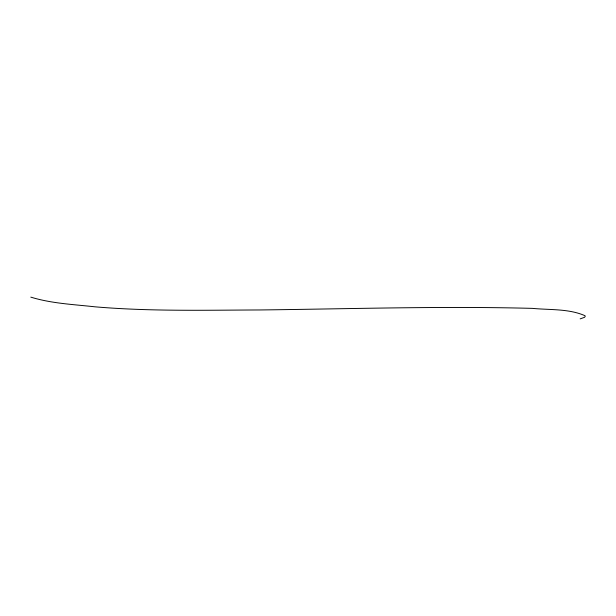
<?xml version="1.0" encoding="UTF-8"?>
<svg xmlns="http://www.w3.org/2000/svg" width="616" height="616" viewBox="0 0 616 616"><rect width="100%" height="100%" fill="white"/><g stroke="black" fill="none" stroke-linecap="round" stroke-linejoin="round"><path stroke-width="0.92" d="M580.172 318.872L584.461 317.348L585.2 316.539L585.038 315.723C568.776 308.554 549.795 310.064 532.363 308.37C441.387 305.983 350.389 308.909 259.421 309.964C204.574 310.141 149.58 311.504 94.872 306.806C73.458 304.427 51.498 303.519 30.8 297.128"/></g></svg>
